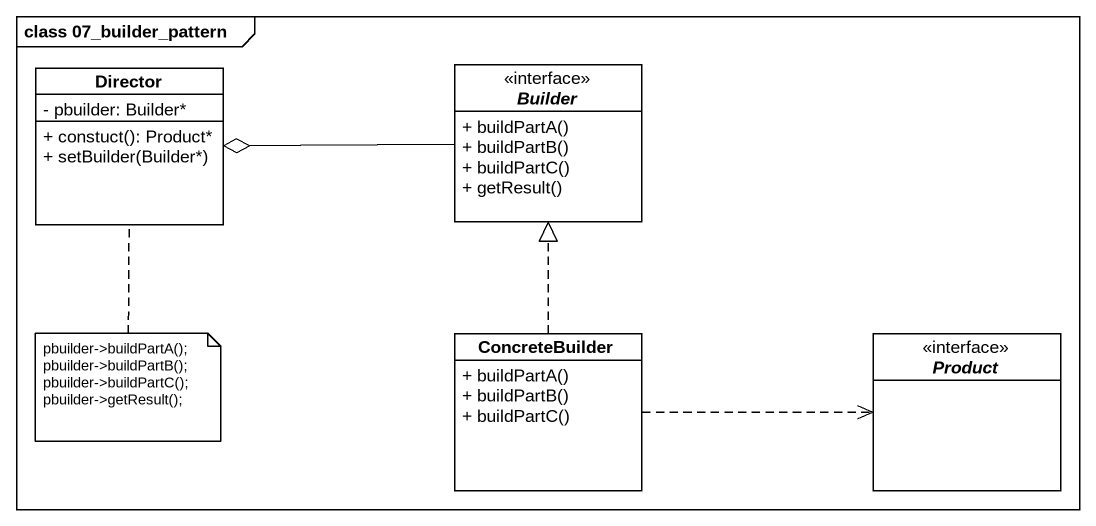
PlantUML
@startuml
mainframe class 07_builder_pattern
hide circle
hide empty members
skinparam classAttributeIconSize 0
class Director {
  - pbuilder: Builder*
  + constuct(): Product*
  + setBuilder(Builder*)
}
interface Builder {
  + buildPartA()
  + buildPartB()
  + buildPartC()
  + getResult()
}
class ConcreteBuilder {
  + buildPartA()
  + buildPartB()
  + buildPartC()
}
interface Product
Builder -left-o Director
ConcreteBuilder .up.|> Builder
ConcreteBuilder .right.> Product
note bottom of Director
  pbuilder->buildPartA();
  pbuilder->buildPartB();
  pbuilder->buildPartC();
  pbuilder->getResult();
end note
@enduml
